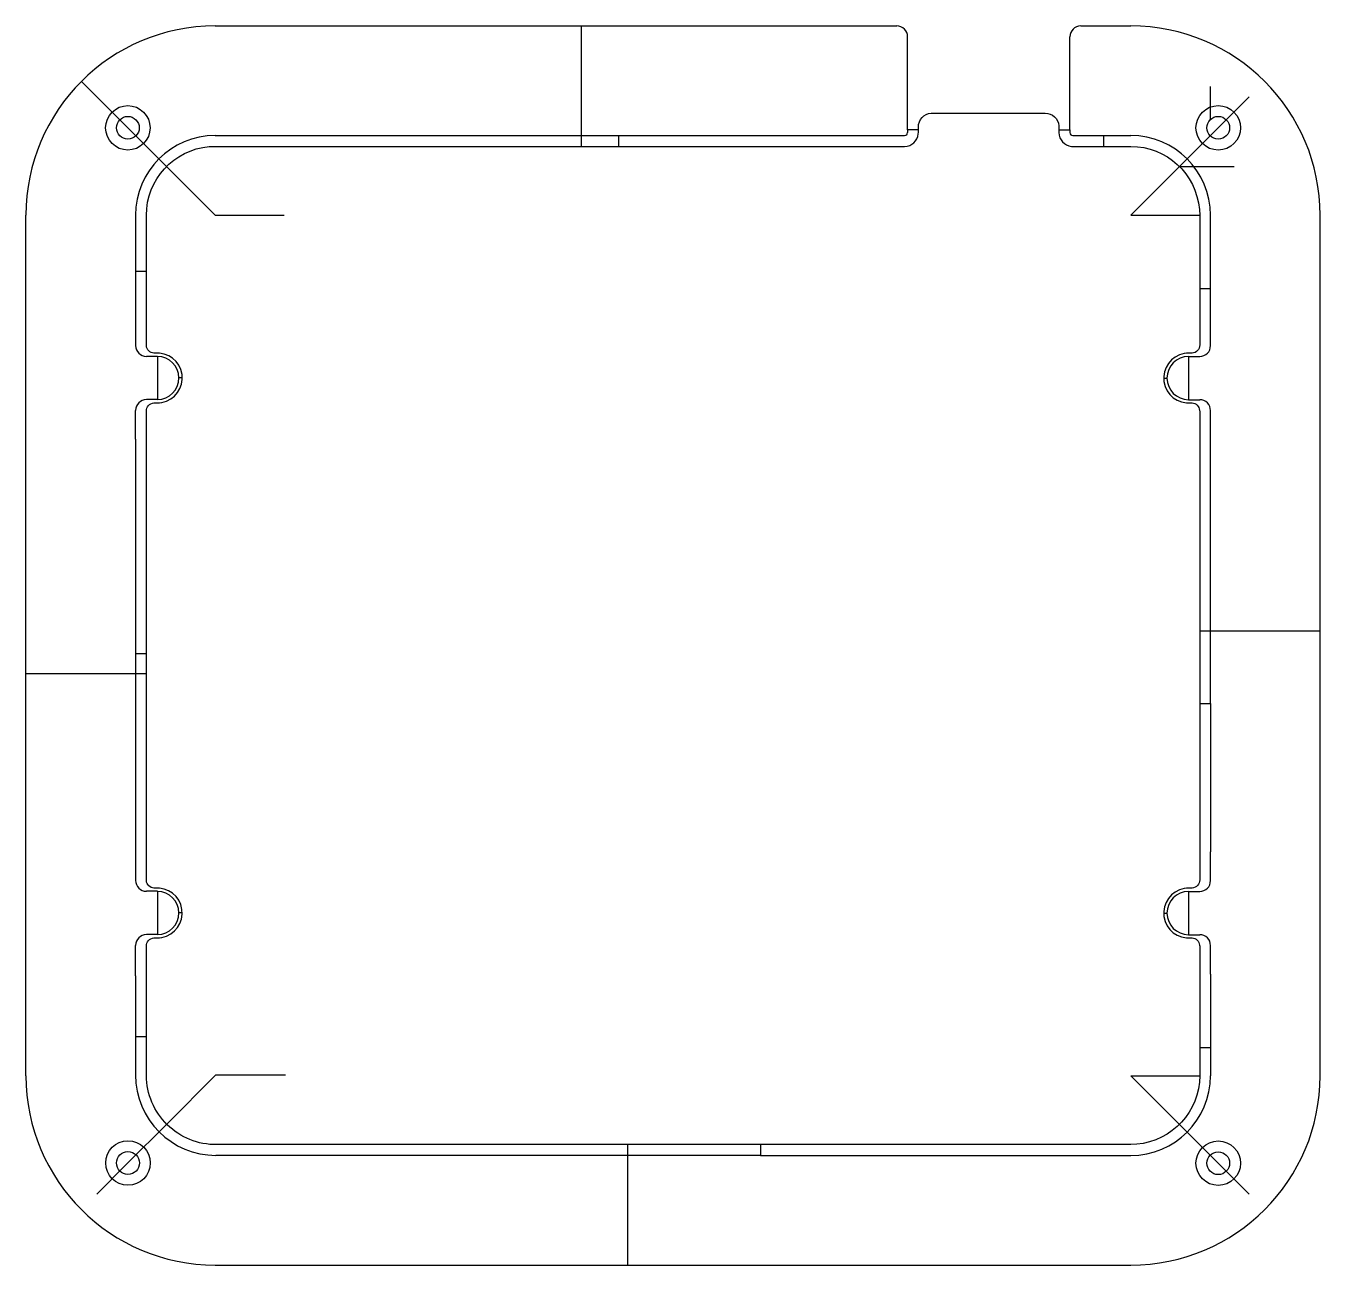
# Model space of a CAD drawing. Header units: millimetres. Extents: x -12 to 107, y -14 to 100.
import ezdxf

# ---------------------------------------------------------------- set-up
doc = ezdxf.new("R2010")
doc.units = ezdxf.units.MM
doc.layers.get('0').update_dxf_attribs({"linetype": 'CONTINUOUS'})

msp = doc.modelspace()

# ---------------------------------------------------------------- linework, layer by layer
for p, q in [((5.14, 100.26), (67.91, 100.26)), ((38.86, 89.16), (38.86, 100.26)), ((84.86, 100.26), (89.47, 100.26)), ((68.91, 90.69), (68.91, 99.26)), ((83.86, 90.69), (83.86, 99.26)), ((-2.92, 90.87), (-7.2, 95.15)), ((96.82, 91.64), (96.82, 94.68)), ((97.53, 90.87), (100.39, 93.73)), ((0.65, 87.3), (-2.92, 90.87)), ((68.91, 90.69), (68.91, 90.43)), ((69.91, 90.69), (68.91, 90.69)), ((82.86, 90.69), (83.86, 90.69)), ((83.86, 90.69), (83.86, 90.43)), ((93.96, 87.3), (97.53, 90.87)), ((5.14, 90.16), (68.64, 90.16)), ((42.3, 89.16), (42.3, 90.16)), ((84.13, 90.16), (89.47, 90.16)), ((87, 89.16), (87, 90.16)), ((5.14, 82.81), (0.65, 87.3)), ((89.47, 82.81), (93.96, 87.3)), ((93.96, 87.3), (99.01, 87.3)), ((-12.31, 3.56), (-12.31, 82.81)), ((-2.21, 82.81), (-2.21, 73.47)), ((5.14, 82.81), (11.49, 82.81)), ((89.47, 82.81), (95.82, 82.81)), ((96.82, 70.81), (96.82, 82.81)), ((106.92, 3.56), (106.92, 82.81)), ((-1.21, 77.65), (-2.21, 77.65)), ((95.82, 76.08), (96.82, 76.08)), ((-2.21, 73.47), (-2.21, 70.82)), ((-1.21, 72.47), (-1.21, 72.47)), ((-0.2, 69.82), (-1.21, 69.82)), ((-0.2, 69.82), (-0.2, 65.84)), ((94.8, 69.81), (94.8, 65.82)), ((94.8, 69.81), (95.82, 69.81)), ((2.1, 67.83), (1.8, 67.83)), ((92.51, 67.82), (92.81, 67.82)), ((-0.2, 65.84), (-1.21, 65.84)), ((94.8, 65.82), (95.82, 65.82)), ((-2.21, 62.19), (-2.21, 64.84)), ((96.82, 62.17), (96.82, 64.82)), ((-2.21, 62.19), (-2.21, 24.2)), ((-2.21, 62.19), (-2.21, 62.19)), ((-1.21, 63.19), (-1.21, 63.19)), ((-1.21, 63.19), (-1.21, 63.19)), ((-1.21, 63.19), (-1.21, 63.19)), ((96.82, 37.83), (96.82, 62.17)), ((95.82, 44.55), (106.92, 44.55)), ((-1.21, 42.41), (-2.21, 42.41)), ((-1.21, 40.57), (-12.31, 40.57)), ((95.82, 37.83), (96.82, 37.83)), ((96.82, 37.83), (96.82, 24.18)), ((-2.21, 24.2), (-2.21, 21.55)), ((96.82, 21.53), (96.82, 24.18)), ((-1.21, 23.2), (-1.21, 23.2)), ((-0.2, 20.55), (-1.21, 20.55)), ((-0.2, 20.55), (-0.2, 16.56)), ((94.8, 20.53), (94.8, 16.55)), ((94.8, 20.53), (95.82, 20.53)), ((2.1, 18.55), (1.8, 18.55)), ((92.51, 18.54), (92.81, 18.54)), ((-2.21, 15.24), (-2.21, 15.56)), ((-0.2, 16.56), (-1.21, 16.56)), ((94.8, 16.55), (95.82, 16.55)), ((96.82, 12.9), (96.82, 15.55)), ((-2.21, 12.75), (-2.21, 15.24)), ((-2.21, 12.75), (-2.21, 3.63)), ((96.82, 12.9), (96.82, 3.56)), ((-1.21, 7.13), (-2.21, 7.13)), ((95.82, 6.17), (96.82, 6.17)), ((5.2, 3.63), (0.67, -0.91)), ((5.2, 3.63), (11.61, 3.63)), ((89.47, 3.56), (95.82, 3.56)), ((89.47, 3.56), (93.96, -0.93)), ((0.67, -0.91), (-2.91, -4.48)), ((93.96, -0.93), (97.53, -4.5)), ((43.11, -2.79), (43.11, -13.89)), ((55.35, -2.79), (55.35, -3.79)), ((-2.91, -4.48), (-5.77, -7.34)), ((55.35, -3.79), (5.2, -3.79)), ((55.35, -3.79), (89.47, -3.79)), ((97.53, -4.5), (100.39, -7.36)), ((5.14, -13.89), (89.47, -13.89))]:
    msp.add_line(p, q)
msp.add_lwpolyline([(95.05, 20.83), (94.8, 20.83), (94.6, 20.83), (94.4, 20.8, 0.968562), (95.05, 16.26), (95.12, 16.26, -0.36397), (95.81, 15.57), (95.82, 15.5), (95.82, 3.56, -0.388879), (90.02, -2.76), (89.47, -2.79), (5.26, -2.79, -0.414214), (-1.21, 3.56), (-1.21, 15.5, -0.388879), (-0.52, 16.26), (-0.45, 16.26), (-0.2, 16.26), (0, 16.27), (0.2, 16.3, 0.968562), (-0.45, 20.83), (-0.52, 20.84, -0.363969), (-1.21, 21.53), (-1.21, 21.6), (-1.21, 64.78, -0.388879), (-0.52, 65.54), (-0.45, 65.54), (-0.2, 65.54), (0, 65.55), (0.2, 65.57, 0.968562), (-0.45, 70.11), (-0.52, 70.11, -0.363969), (-1.21, 70.81), (-1.21, 70.87), (-1.21, 82.81, -0.388879), (4.58, 89.14), (5.14, 89.16), (68.64, 89.16, 0.388879), (69.9, 90.32), (69.91, 90.43), (69.91, 90.95, -0.388879), (71.07, 92.22), (71.18, 92.22), (81.59, 92.22, -0.388879), (82.86, 91.06), (82.86, 90.95), (82.86, 90.43, 0.388879), (84.02, 89.16), (84.13, 89.16), (89.47, 89.16, -0.388879), (95.79, 83.36), (95.82, 82.81), (95.82, 70.87, -0.388879), (95.12, 70.11), (95.05, 70.11), (94.8, 70.11), (94.6, 70.1), (94.4, 70.08, 0.968562), (95.05, 65.54), (95.12, 65.54, -0.36397), (95.81, 64.84), (95.82, 64.78), (95.82, 21.6, -0.388879), (95.12, 20.84)], format="xyb", close=True)
for centre, radius in [((-2.92, 90.87), 2.05), ((-2.92, 90.87), 1.05), ((97.53, 90.87), 2.05), ((97.53, 90.87), 1.05), ((-2.91, -4.48), 2.05), ((-2.91, -4.48), 1.05), ((97.53, -4.5), 2.05), ((97.53, -4.5), 1.05)]:
    msp.add_circle(centre, radius)
for centre, radius, start, end in [((5.14, 82.81), 17.45, 90, 180), ((67.91, 99.26), 1, 0, 90), ((84.86, 99.26), 1, 90, 180), ((89.47, 82.81), 17.45, 0, 90), ((5.14, 82.81), 7.35, 90, 180), ((68.64, 90.43), 0.27, -90, 0), ((84.13, 90.43), 0.27, 180, 270), ((89.47, 82.81), 7.35, 0, 90), ((-1.21, 70.82), 1, 180, 270), ((95.82, 70.81), 1, -90, 0), ((-0.2, 67.83), 1.99, -90, 90), ((94.8, 67.82), 1.99, 90, 270), ((-1.21, 64.84), 1, 90, 180), ((95.82, 64.82), 1, 0, 90), ((-1.21, 21.55), 1, 180, 270), ((95.82, 21.53), 1, -90, 0), ((-0.2, 18.55), 1.99, -90, 90), ((94.8, 18.54), 1.99, 90, 270), ((-1.21, 15.56), 1, 90, 180), ((95.82, 15.55), 1, 0, 90), ((5.2, 3.63), 7.41, 180, 270), ((5.14, 3.56), 17.45, 180, 270), ((89.47, 3.56), 7.35, 270, 360), ((89.47, 3.56), 17.45, -90, 0)]:
    msp.add_arc(centre, radius, start, end)

doc.saveas('drawing.dxf')
